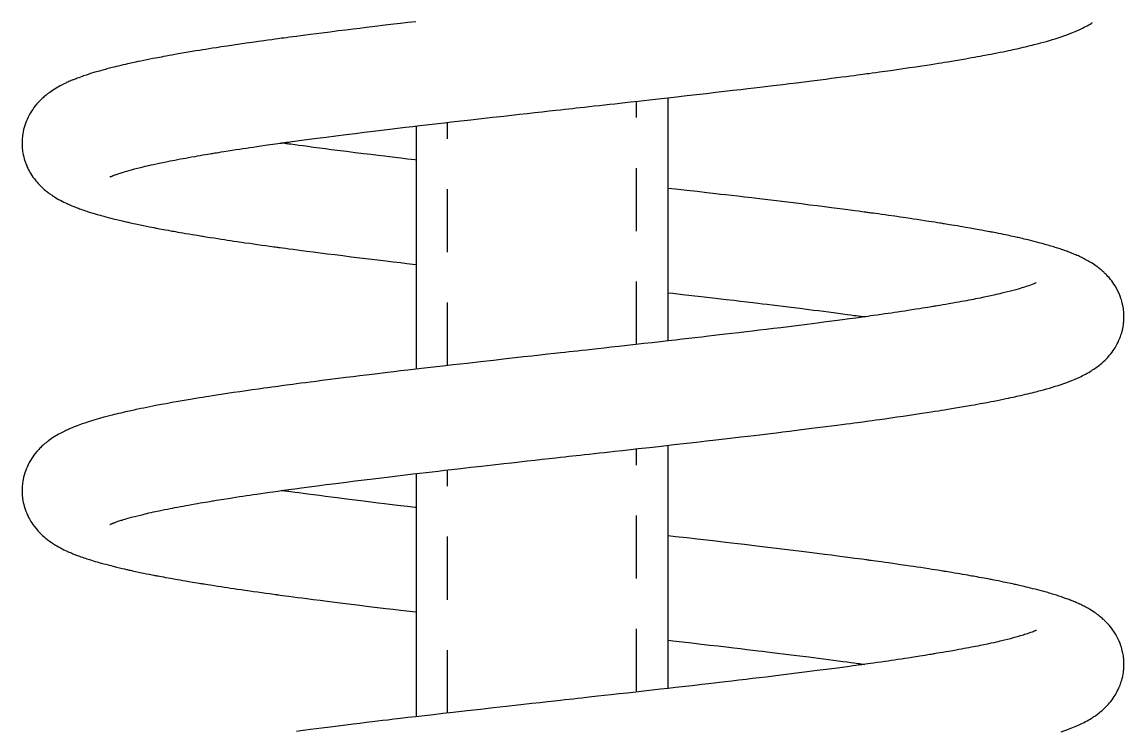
# Model space of a CAD drawing. Extents: x 126.2 to 199.4, y 112.1 to 154.8.
# Drawn here: x 127.624 to 129.811, y 116.242 to 117.648 of the extents above; entities that cross this region are included whole.
import ezdxf

# ---------------------------------------------------------------- set-up
doc = ezdxf.new("R2010")
doc.units = 0
doc.header["$LTSCALE"] = 0.5
doc.header["$MEASUREMENT"] = 0
doc.linetypes.add('HIDDEN', pattern=[0.375, 0.25, -0.125])
doc.layers.get('0').update_dxf_attribs({"linetype": 'CONTINUOUS'})

msp = doc.modelspace()

# ---------------------------------------------------------------- linework, layer by layer
at = {"linetype": 'HIDDEN'}
for p, q in [((128.84349, 117.00867), (128.84349, 117.49111)), ((128.46849, 116.9668), (128.46849, 117.44917)), ((128.84349, 116.31922), (128.84349, 116.80165)), ((128.46849, 116.27735), (128.46849, 116.75971))]:
    msp.add_line(p, q, dxfattribs=at)
at = {"linetype": 'Continuous', "flags": 128}
for points in [[(128.4054, 117.64902), (128.3897, 117.6472), (128.37507, 117.6455), (128.3615, 117.6439), (128.34998, 117.64254), (128.33934, 117.64127), (128.32937, 117.64008), (128.31862, 117.63879), (128.30681, 117.63736), (128.29394, 117.63579), (128.28065, 117.63416), (128.26645, 117.6324), (128.25135, 117.63052), (128.2354, 117.62852), (128.21861, 117.62639), (128.20723, 117.62493), (128.19633, 117.62353), (128.18629, 117.62223), (128.1771, 117.62103), (128.16873, 117.61993), (128.16117, 117.61894), (128.15441, 117.61804), (128.14845, 117.61725), (128.14326, 117.61656), (128.13883, 117.61597), (128.13516, 117.61547), (128.13131, 117.61496), (128.12576, 117.61421), (128.11911, 117.6133), (128.11171, 117.61229), (128.10376, 117.61119), (128.09264, 117.60964), (128.08067, 117.60795), (128.06816, 117.60616), (128.05569, 117.60434), (128.04328, 117.60251), (128.03093, 117.60066), (128.01866, 117.59879), (128.00962, 117.59739), (128.00157, 117.59613), (127.99448, 117.59501), (127.98832, 117.59403), (127.9823, 117.59306), (127.97578, 117.592), (127.96877, 117.59085), (127.95731, 117.58895), (127.94564, 117.58697), (127.93366, 117.5849), (127.92117, 117.5827), (127.9154, 117.58167), (127.90969, 117.58063), (127.90458, 117.5797), (127.90013, 117.57888), (127.89632, 117.57817), (127.89269, 117.57748), (127.88856, 117.57669), (127.88312, 117.57565), (127.87706, 117.57446), (127.87097, 117.57325), (127.86505, 117.57205), (127.85929, 117.57087), (127.85369, 117.5697), (127.84959, 117.56883), (127.84588, 117.56803), (127.84256, 117.56731), (127.83962, 117.56666), (127.83662, 117.566), (127.83318, 117.56523), (127.82894, 117.56427), (127.82422, 117.56318), (127.81936, 117.56204), (127.81479, 117.56095), (127.81049, 117.55991), (127.80647, 117.55891), (127.80273, 117.55798), (127.7997, 117.55721), (127.79704, 117.55652), (127.79462, 117.55589), (127.79198, 117.5552), (127.78905, 117.55442), (127.78589, 117.55356), (127.7771, 117.55112), (127.76824, 117.54854), (127.7596, 117.5459), (127.75121, 117.54321), (127.74839, 117.54227), (127.74574, 117.54137), (127.74293, 117.5404), (127.73969, 117.53925), (127.73603, 117.53792), (127.73314, 117.53684), (127.73071, 117.53591), (127.72871, 117.53513), (127.72714, 117.53451), (127.72579, 117.53396), (127.72432, 117.53337), (127.72275, 117.53272), (127.72104, 117.532), (127.71894, 117.5311), (127.71641, 117.53), (127.71417, 117.52899), (127.71209, 117.52804), (127.71025, 117.52718), (127.70867, 117.52642), (127.70728, 117.52575), (127.70465, 117.52445), (127.70199, 117.52309), (127.69917, 117.5216), (127.69626, 117.52), (127.6935, 117.51844), (127.69052, 117.51668), (127.68727, 117.51468), (127.68401, 117.51258), (127.68107, 117.5106), (127.6785, 117.50879), (127.67636, 117.50723), (127.67532, 117.50645), (127.67428, 117.50566), (127.6729, 117.50459), (127.67118, 117.50322), (127.66913, 117.50154), (127.66706, 117.49978), (127.66529, 117.49821), (127.66367, 117.49673), (127.66233, 117.49548), (127.66083, 117.49403), (127.65902, 117.49222), (127.65694, 117.49006), (127.65308, 117.48579), (127.64992, 117.48198), (127.64728, 117.47856), (127.64475, 117.47505), (127.6423, 117.47138), (127.64018, 117.46795), (127.63783, 117.46382), (127.63548, 117.45928), (127.63346, 117.45494), (127.63174, 117.45083), (127.63027, 117.44693), (127.62903, 117.44325), (127.62779, 117.43914), (127.62668, 117.43482), (127.62574, 117.43053), (127.62504, 117.42663), (127.62451, 117.42305), (127.6242, 117.4204), (127.62396, 117.41788), (127.62375, 117.41501), (127.6236, 117.41151), (127.62356, 117.40743), (127.62366, 117.40334), (127.62379, 117.40081), (127.62395, 117.3987), (127.62411, 117.39692), (127.62426, 117.39551), (127.62444, 117.39401), (127.62475, 117.39171), (127.62524, 117.38868), (127.62597, 117.38486), (127.6269, 117.38077), (127.62787, 117.37709), (127.62909, 117.37302), (127.63023, 117.36967), (127.63118, 117.36709), (127.63211, 117.36473), (127.63332, 117.36188), (127.63486, 117.35851), (127.63661, 117.35497), (127.63825, 117.35191), (127.63971, 117.34933), (127.64114, 117.34696), (127.64296, 117.3441), (127.64526, 117.34072), (127.64803, 117.33693), (127.65084, 117.33337), (127.65342, 117.33031), (127.65575, 117.32771), (127.65799, 117.32533), (127.66011, 117.32317), (127.66229, 117.32106), (127.66485, 117.31868), (127.6677, 117.31617), (127.67011, 117.31414), (127.67196, 117.31264), (127.67353, 117.31141), (127.67546, 117.30993), (127.67769, 117.30828), (127.67976, 117.3068), (127.68155, 117.30556), (127.68304, 117.30456), (127.68426, 117.30375), (127.68601, 117.30261), (127.68796, 117.30138), (127.69014, 117.30004), (127.69269, 117.29853), (127.69616, 117.29655), (127.69971, 117.29461), (127.70327, 117.29274), (127.70682, 117.29097), (127.71014, 117.28937), (127.71303, 117.28802), (127.71523, 117.28702), (127.71731, 117.2861), (127.71964, 117.28509), (127.72249, 117.28388), (127.72456, 117.28303), (127.72663, 117.28219), (127.72845, 117.28147), (127.73001, 117.28085), (127.73129, 117.28036), (127.73322, 117.27962), (127.73533, 117.27883), (127.73769, 117.27796), (127.7404, 117.27698), (127.74364, 117.27584), (127.74635, 117.27491), (127.74936, 117.27389), (127.7523, 117.27292), (127.7549, 117.27208), (127.75715, 117.27136), (127.75918, 117.27072), (127.76142, 117.27002), (127.76485, 117.26897), (127.76874, 117.2678), (127.77264, 117.26665), (127.7761, 117.26566), (127.77853, 117.26497), (127.78074, 117.26435), (127.78325, 117.26365), (127.78619, 117.26285), (127.78959, 117.26193), (127.79454, 117.26062), (127.79958, 117.25932), (127.80464, 117.25803), (127.81115, 117.25643), (127.81704, 117.255), (127.82229, 117.25376), (127.82692, 117.25269), (127.83095, 117.25177), (127.83269, 117.25137), (127.83429, 117.25101), (127.83618, 117.25059), (127.83858, 117.25006), (127.84149, 117.24942), (127.84493, 117.24867), (127.84854, 117.24789), (127.85216, 117.24712), (127.85828, 117.24583), (127.86439, 117.24457), (127.87049, 117.24334), (127.87633, 117.24218), (127.88134, 117.24119), (127.88547, 117.24039), (127.88749, 117.24), (127.88919, 117.23968), (127.89112, 117.23931), (127.8936, 117.23884), (127.89662, 117.23827), (127.90022, 117.2376), (127.90438, 117.23683), (127.90861, 117.23605), (127.9137, 117.23513), (127.91813, 117.23433), (127.92188, 117.23366), (127.92501, 117.23311), (127.92849, 117.23249), (127.93267, 117.23176), (127.93725, 117.23096), (127.94249, 117.23006), (127.94838, 117.22905), (127.95496, 117.22794), (127.96162, 117.22682), (127.96669, 117.22598), (127.97114, 117.22525), (127.97495, 117.22462), (127.97812, 117.22411), (127.98063, 117.2237), (127.98251, 117.2234), (127.98505, 117.22299), (127.98842, 117.22245), (127.99261, 117.22178), (127.99765, 117.22098), (128.00473, 117.21986), (128.01196, 117.21874), (128.01887, 117.21767), (128.02545, 117.21667), (128.03168, 117.21572), (128.03757, 117.21484), (128.04416, 117.21385), (128.05091, 117.21285), (128.05838, 117.21176), (128.06657, 117.21056), (128.07551, 117.20928), (128.08306, 117.2082), (128.09109, 117.20707), (128.0996, 117.20588), (128.1077, 117.20475), (128.1147, 117.20379), (128.11926, 117.20317), (128.12317, 117.20263), (128.12643, 117.20219), (128.12904, 117.20184), (128.13099, 117.20158), (128.13274, 117.20134), (128.13629, 117.20087), (128.14083, 117.20026), (128.14638, 117.19952), (128.15345, 117.19858), (128.16159, 117.1975), (128.17023, 117.19636), (128.17931, 117.19517), (128.18883, 117.19393), (128.20163, 117.19228), (128.21517, 117.19054), (128.22948, 117.18872), (128.24455, 117.18682), (128.2604, 117.18484), (128.27705, 117.18278), (128.29398, 117.1807), (128.31208, 117.1785), (128.32923, 117.17643), (128.34542, 117.1745), (128.36061, 117.1727), (128.37478, 117.17103), (128.38768, 117.16952), (128.39957, 117.16814), (128.40599, 117.1674)], [(127.79762, 117.34064), (127.79762, 117.34064), (127.79797, 117.34082), (127.79831, 117.34099), (127.7988, 117.34123), (127.79948, 117.34155), (127.8004, 117.34197), (127.80152, 117.34246), (127.80228, 117.34278), (127.80308, 117.34311), (127.80385, 117.34342), (127.80457, 117.34371), (127.80534, 117.34401), (127.80634, 117.34439), (127.80784, 117.34496), (127.80943, 117.34554), (127.81096, 117.34609), (127.81243, 117.3466), (127.81442, 117.34728), (127.81643, 117.34795), (127.8185, 117.34863), (127.82051, 117.34928), (127.82232, 117.34985), (127.82492, 117.35065), (127.82804, 117.35159), (127.83171, 117.35267), (127.83603, 117.3539), (127.84109, 117.35529), (127.84673, 117.3568), (127.85266, 117.35833), (127.85846, 117.35978), (127.86386, 117.3611), (127.86788, 117.36205), (127.8716, 117.36292), (127.87536, 117.36379), (127.87972, 117.36478), (127.88474, 117.36589), (127.89551, 117.36821), (127.90642, 117.37048), (127.91211, 117.37162), (127.9173, 117.37265), (127.92202, 117.37357), (127.92698, 117.37453), (127.93249, 117.37557), (127.93818, 117.37664), (127.94339, 117.3776), (127.94845, 117.37853), (127.95375, 117.37949), (127.95991, 117.38059), (127.96698, 117.38184), (127.97187, 117.3827), (127.97714, 117.38361), (127.98272, 117.38457), (127.98787, 117.38544), (127.99234, 117.38619), (127.99612, 117.38683), (127.99919, 117.38734), (128.00154, 117.38773), (128.00368, 117.38808), (128.00645, 117.38854), (128.00992, 117.3891), (128.01409, 117.38978), (128.01897, 117.39057), (128.02437, 117.39143), (128.03283, 117.39277), (128.04079, 117.39402), (128.04825, 117.39517), (128.05517, 117.39623), (128.06185, 117.39725), (128.06925, 117.39836), (128.07563, 117.39931), (128.08252, 117.40033), (128.08993, 117.40141), (128.09787, 117.40256), (128.10635, 117.40378), (128.11522, 117.40503), (128.1213, 117.40589), (128.12671, 117.40665), (128.13145, 117.4073), (128.1355, 117.40786), (128.13885, 117.40832), (128.14149, 117.40868), (128.14343, 117.40895), (128.14525, 117.4092), (128.1488, 117.40968), (128.15324, 117.41028), (128.15856, 117.41101), (128.16479, 117.41185), (128.17834, 117.41366), (128.19325, 117.41564), (128.20956, 117.41778), (128.22732, 117.42008), (128.24656, 117.42255), (128.26733, 117.42518), (128.28473, 117.42736), (128.30286, 117.42961), (128.32049, 117.43177), (128.33741, 117.43382), (128.3536, 117.43577), (128.36903, 117.43761), (128.38466, 117.43946), (128.39937, 117.44118), (128.41313, 117.44278), (128.42595, 117.44427), (128.43783, 117.44564), (128.44975, 117.44701), (128.46254, 117.44849), (128.47622, 117.45006), (128.49468, 117.45217), (128.51456, 117.45444), (128.53588, 117.45686), (128.55797, 117.45936), (128.57989, 117.46183), (128.59541, 117.46357), (128.61081, 117.4653), (128.6261, 117.46701), (128.64126, 117.4687), (128.65622, 117.47036), (128.67026, 117.47192), (128.68316, 117.47335), (128.6925, 117.47438), (128.70112, 117.47533), (128.70899, 117.4762), (128.7162, 117.47699), (128.72384, 117.47783), (128.73121, 117.47864), (128.73989, 117.4796), (128.74933, 117.48064), (128.75965, 117.48178), (128.76994, 117.48292), (128.78014, 117.48405), (128.79024, 117.48517), (128.80025, 117.48628), (128.81578, 117.48801), (128.83114, 117.48973), (128.847, 117.4915), (128.86929, 117.494), (128.89276, 117.49664), (128.91737, 117.49943), (128.94309, 117.50234), (128.96246, 117.50455), (128.98208, 117.50679), (129.00072, 117.50892), (129.01827, 117.51094), (129.03473, 117.51284), (129.05016, 117.51463), (129.06455, 117.51631), (129.07684, 117.51776), (129.08828, 117.51912), (129.09887, 117.52038), (129.10956, 117.52166), (129.12127, 117.52307), (129.13398, 117.52461), (129.14708, 117.52622), (129.16106, 117.52794), (129.1759, 117.52978), (129.19156, 117.53174), (129.20801, 117.53381), (129.2192, 117.53524), (129.23056, 117.53669), (129.2412, 117.53807), (129.25099, 117.53934), (129.25995, 117.54051), (129.26808, 117.54157), (129.2754, 117.54254), (129.28193, 117.54341), (129.28768, 117.54417), (129.29265, 117.54483), (129.29686, 117.5454), (129.30043, 117.54588), (129.3053, 117.54653), (129.31127, 117.54734), (129.31827, 117.54829), (129.32587, 117.54934), (129.33656, 117.55082), (129.34812, 117.55244), (129.36047, 117.5542), (129.37295, 117.55601), (129.38538, 117.55783), (129.39775, 117.55967), (129.41006, 117.56153), (129.41956, 117.56299), (129.42821, 117.56433), (129.43588, 117.56554), (129.4426, 117.5666), (129.44853, 117.56755), (129.45474, 117.56855), (129.46146, 117.56965), (129.4728, 117.57152), (129.48439, 117.57347), (129.4962, 117.57549), (129.50848, 117.57764), (129.51416, 117.57865), (129.51993, 117.57968), (129.52559, 117.58071), (129.53061, 117.58163), (129.53497, 117.58244), (129.53871, 117.58313), (129.54239, 117.58383), (129.54733, 117.58477), (129.55292, 117.58585), (129.55905, 117.58705), (129.56509, 117.58826), (129.57097, 117.58946), (129.57669, 117.59064), (129.58192, 117.59173), (129.58667, 117.59275), (129.59087, 117.59365), (129.59452, 117.59445), (129.59809, 117.59524), (129.60187, 117.59609), (129.60616, 117.59707), (129.61093, 117.59817), (129.61575, 117.5993), (129.62029, 117.60039), (129.62455, 117.60142), (129.62855, 117.60241), (129.63258, 117.60342), (129.63608, 117.60431), (129.63905, 117.60508), (129.64214, 117.60589), (129.64561, 117.60682), (129.65133, 117.60837), (129.65721, 117.61001), (129.66314, 117.61172), (129.66898, 117.61346), (129.67471, 117.61522), (129.68037, 117.61702), (129.68625, 117.61896), (129.69178, 117.62085), (129.69769, 117.62297), (129.7025, 117.62477), (129.70764, 117.62678), (129.71408, 117.62943), (129.71873, 117.63146), (129.72326, 117.63352), (129.72593, 117.63479), (129.72891, 117.63625), (129.73196, 117.63779), (129.73502, 117.6394), (129.73806, 117.64106), (129.74107, 117.64276), (129.74379, 117.64436), (129.74563, 117.64548), (129.74729, 117.64651), (129.74875, 117.64744)], [(128.40599, 117.37454), (128.40306, 117.37488), (128.38885, 117.37654), (128.37574, 117.37809), (128.36373, 117.37951), (128.35281, 117.38082), (128.34295, 117.382), (128.33022, 117.38354), (128.31626, 117.38524), (128.30111, 117.3871), (128.2848, 117.38912), (128.26739, 117.3913), (128.24891, 117.39364), (128.23755, 117.39509), (128.22586, 117.3966), (128.21385, 117.39815), (128.20188, 117.39972), (128.19103, 117.40115), (128.18137, 117.40243), (128.17287, 117.40356), (128.1655, 117.40455), (128.16093, 117.40517), (128.15692, 117.40571), (128.15346, 117.40618), (128.15055, 117.40657), (128.14813, 117.4069), (128.1452, 117.4073), (128.14136, 117.40783), (128.13829, 117.40825)], [(127.79762, 116.65118), (127.79762, 116.65118), (127.79797, 116.65136), (127.79831, 116.65154), (127.7988, 116.65178), (127.79948, 116.6521), (127.8004, 116.65251), (127.80152, 116.653), (127.80228, 116.65332), (127.80308, 116.65366), (127.80385, 116.65397), (127.80457, 116.65425), (127.80534, 116.65456), (127.80634, 116.65494), (127.80784, 116.6555), (127.80943, 116.65608), (127.81096, 116.65663), (127.81243, 116.65714), (127.81442, 116.65782), (127.81643, 116.6585), (127.8185, 116.65918), (127.82051, 116.65982), (127.82232, 116.66039), (127.82492, 116.6612), (127.82804, 116.66214), (127.83171, 116.66321), (127.83603, 116.66444), (127.84109, 116.66584), (127.84673, 116.66735), (127.85266, 116.66888), (127.85846, 116.67033), (127.86386, 116.67164), (127.86788, 116.6726), (127.8716, 116.67347), (127.87536, 116.67433), (127.87972, 116.67532), (127.88474, 116.67644), (127.89551, 116.67876), (127.90642, 116.68102), (127.91211, 116.68217), (127.9173, 116.6832), (127.92202, 116.68412), (127.92698, 116.68507), (127.93249, 116.68612), (127.93818, 116.68718), (127.94339, 116.68815), (127.94845, 116.68907), (127.95375, 116.69003), (127.95991, 116.69114), (127.96698, 116.69239), (127.97187, 116.69324), (127.97714, 116.69415), (127.98272, 116.69511), (127.98787, 116.69599), (127.99234, 116.69674), (127.99612, 116.69737), (127.99919, 116.69788), (128.00154, 116.69827), (128.00368, 116.69863), (128.00645, 116.69908), (128.00992, 116.69965), (128.01409, 116.70033), (128.01897, 116.70111), (128.02437, 116.70198), (128.03283, 116.70332), (128.04079, 116.70456), (128.04825, 116.70572), (128.05517, 116.70678), (128.06185, 116.70779), (128.06925, 116.7089), (128.07563, 116.70985), (128.08252, 116.71087), (128.08993, 116.71196), (128.09787, 116.71311), (128.10635, 116.71432), (128.11522, 116.71558), (128.1213, 116.71643), (128.12671, 116.71719), (128.13145, 116.71785), (128.1355, 116.71841), (128.13885, 116.71887), (128.14149, 116.71923), (128.14343, 116.7195), (128.14525, 116.71974), (128.1488, 116.72023), (128.15324, 116.72083), (128.15856, 116.72155), (128.16479, 116.72239), (128.17834, 116.72421), (128.19325, 116.72618), (128.20956, 116.72832), (128.22732, 116.73063), (128.24656, 116.7331), (128.26733, 116.73573), (128.28473, 116.7379), (128.30286, 116.74015), (128.32049, 116.74231), (128.33741, 116.74437), (128.3536, 116.74631), (128.36903, 116.74815), (128.38466, 116.75), (128.39937, 116.75173), (128.41313, 116.75333), (128.42595, 116.75481), (128.43783, 116.75619), (128.44975, 116.75756), (128.46254, 116.75903), (128.47622, 116.7606), (128.49468, 116.76271), (128.51456, 116.76498), (128.53588, 116.7674), (128.55797, 116.7699), (128.57989, 116.77237), (128.59541, 116.77412), (128.61081, 116.77584), (128.6261, 116.77755), (128.64126, 116.77924), (128.65622, 116.78091), (128.67026, 116.78246), (128.68316, 116.78389), (128.6925, 116.78492), (128.70112, 116.78587), (128.70899, 116.78674), (128.7162, 116.78753), (128.72384, 116.78837), (128.73121, 116.78918), (128.73989, 116.79014), (128.74933, 116.79118), (128.75965, 116.79232), (128.76994, 116.79346), (128.78014, 116.79459), (128.79024, 116.79571), (128.80025, 116.79683), (128.81578, 116.79856), (128.83114, 116.80027), (128.847, 116.80205), (128.86929, 116.80455), (128.89276, 116.80719), (128.91737, 116.80997), (128.94309, 116.81289), (128.96246, 116.81509), (128.98208, 116.81733), (129.00072, 116.81947), (129.01827, 116.82148), (129.03473, 116.82338), (129.05016, 116.82517), (129.06455, 116.82686), (129.07684, 116.82831), (129.08828, 116.82966), (129.09887, 116.83092), (129.10956, 116.83221), (129.12127, 116.83362), (129.13398, 116.83516), (129.14708, 116.83676), (129.16106, 116.83848), (129.1759, 116.84032), (129.19156, 116.84228), (129.20801, 116.84436), (129.2192, 116.84578), (129.23056, 116.84724), (129.2412, 116.84861), (129.25099, 116.84988), (129.25995, 116.85105), (129.26808, 116.85212), (129.2754, 116.85309), (129.28193, 116.85395), (129.28768, 116.85472), (129.29265, 116.85538), (129.29686, 116.85594), (129.30043, 116.85642), (129.3053, 116.85708), (129.31127, 116.85789), (129.31827, 116.85884), (129.32587, 116.85988), (129.33656, 116.86137), (129.34812, 116.86299), (129.36047, 116.86475), (129.37295, 116.86655), (129.38538, 116.86837), (129.39775, 116.87022), (129.41006, 116.87208), (129.41956, 116.87353), (129.42821, 116.87488), (129.43588, 116.87608), (129.4426, 116.87715), (129.44853, 116.8781), (129.45474, 116.8791), (129.46146, 116.88019), (129.4728, 116.88206), (129.48439, 116.88401), (129.4962, 116.88604), (129.50848, 116.88818), (129.51416, 116.88919), (129.51993, 116.89023), (129.52559, 116.89125), (129.53061, 116.89217), (129.53497, 116.89298), (129.53871, 116.89368), (129.54239, 116.89437), (129.54733, 116.89531), (129.55292, 116.8964), (129.55905, 116.8976), (129.56509, 116.89881), (129.57097, 116.9), (129.57669, 116.90118), (129.58192, 116.90228), (129.58667, 116.90329), (129.59087, 116.9042), (129.59452, 116.905), (129.59809, 116.90579), (129.60187, 116.90664), (129.60616, 116.90761), (129.61093, 116.90871), (129.61575, 116.90985), (129.62029, 116.91093), (129.62455, 116.91197), (129.62855, 116.91296), (129.63258, 116.91397), (129.63608, 116.91486), (129.63905, 116.91563), (129.64214, 116.91644), (129.64561, 116.91736), (129.65133, 116.91892), (129.65721, 116.92056), (129.66314, 116.92227), (129.66898, 116.924), (129.67471, 116.92577), (129.68037, 116.92757), (129.68625, 116.92951), (129.69178, 116.9314), (129.69769, 116.93352), (129.7025, 116.93532), (129.70764, 116.93733), (129.71408, 116.93998), (129.71873, 116.94201), (129.72326, 116.94407), (129.72593, 116.94534), (129.72891, 116.9468), (129.73196, 116.94834), (129.73502, 116.94994), (129.73806, 116.9516), (129.74107, 116.95331), (129.74379, 116.95491), (129.74563, 116.95603), (129.74729, 116.95706), (129.74882, 116.95803), (129.75022, 116.95894), (129.75156, 116.95983), (129.75321, 116.96095), (129.75523, 116.96235), (129.7587, 116.96487), (129.76172, 116.96718), (129.76404, 116.96904), (129.76705, 116.97156), (129.77063, 116.97475), (129.77366, 116.97762), (129.77633, 116.9803), (129.77827, 116.98234), (129.78029, 116.98457), (129.78249, 116.98711), (129.7849, 116.99005), (129.78747, 116.99339), (129.78984, 116.99669), (129.79179, 116.99959), (129.79338, 117.00209), (129.79481, 117.00447), (129.79626, 117.007), (129.79788, 117.01002), (129.79962, 117.01351), (129.80118, 117.01691), (129.80241, 117.0198), (129.80337, 117.02221), (129.8043, 117.02473), (129.80502, 117.02682), (129.80581, 117.02923), (129.80662, 117.03193), (129.80752, 117.03528), (129.80852, 117.03956), (129.80944, 117.04441), (129.8099, 117.04739), (129.8102, 117.0497), (129.81041, 117.05157), (129.8106, 117.05359), (129.81083, 117.05659), (129.81099, 117.05991), (129.81105, 117.06352), (129.81103, 117.06549), (129.81097, 117.06736), (129.81089, 117.06914), (129.81079, 117.07082), (129.81068, 117.07239), (129.81053, 117.07413), (129.81027, 117.07672), (129.80981, 117.08027), (129.80882, 117.086), (129.80782, 117.09054), (129.80685, 117.09427), (129.80592, 117.09745), (129.80505, 117.10014), (129.80342, 117.1047), (129.80144, 117.10953), (129.79906, 117.11468), (129.79625, 117.12004), (129.79353, 117.1247), (129.79115, 117.12841), (129.78894, 117.13162), (129.78667, 117.13471), (129.78427, 117.13778), (129.7814, 117.14121), (129.7793, 117.14357), (129.77707, 117.14596), (129.77506, 117.14803), (129.77333, 117.14973), (129.77192, 117.15108), (129.77078, 117.15215), (129.76942, 117.15339), (129.76783, 117.1548), (129.76599, 117.15638), (129.76405, 117.15799), (129.76236, 117.15935), (129.76073, 117.16062), (129.75952, 117.16155), (129.75843, 117.16237), (129.75717, 117.1633), (129.75504, 117.16482), (129.75256, 117.16654), (129.74982, 117.16836), (129.74681, 117.17028), (129.7439, 117.17206), (129.74139, 117.17355), (129.73909, 117.17486), (129.73668, 117.17619), (129.73424, 117.17751), (129.73193, 117.17872), (129.72971, 117.17984), (129.72751, 117.18094), (129.72523, 117.18203), (129.72307, 117.18305), (129.72052, 117.18423), (129.71775, 117.18547), (129.71533, 117.18652), (129.7133, 117.18739), (129.71161, 117.18809), (129.71002, 117.18875), (129.70851, 117.18936), (129.70705, 117.18994), (129.70569, 117.19048), (129.70404, 117.19113), (129.70209, 117.19188), (129.69982, 117.19273), (129.69754, 117.19357), (129.69514, 117.19445), (129.69325, 117.19512), (129.69159, 117.1957), (129.68964, 117.19638), (129.68726, 117.19719), (129.68457, 117.1981), (129.68199, 117.19894), (129.67931, 117.19981), (129.67695, 117.20057), (129.67468, 117.20128), (129.67208, 117.20209), (129.66914, 117.20298), (129.66583, 117.20398), (129.66268, 117.2049), (129.65981, 117.20573), (129.65723, 117.20647), (129.65495, 117.20711), (129.65265, 117.20776), (129.64917, 117.20871), (129.645, 117.20984), (129.64028, 117.21109), (129.63548, 117.21233), (129.63041, 117.21362), (129.62555, 117.21482), (129.62102, 117.21593), (129.61693, 117.21691), (129.61318, 117.2178), (129.60973, 117.2186), (129.60659, 117.21933), (129.60377, 117.21997), (129.60127, 117.22054), (129.59875, 117.2211), (129.59644, 117.22161), (129.59361, 117.22224), (129.59025, 117.22297), (129.58664, 117.22375), (129.58303, 117.22452), (129.57942, 117.22528), (129.57581, 117.22604), (129.57221, 117.22678), (129.56709, 117.22783), (129.56199, 117.22885), (129.55726, 117.22979), (129.55313, 117.2306), (129.55032, 117.23114), (129.5479, 117.23161), (129.54588, 117.232), (129.54385, 117.23239), (129.54109, 117.23291), (129.5376, 117.23357), (129.53338, 117.23435), (129.5285, 117.23525), (129.52386, 117.2361), (129.51969, 117.23685), (129.516, 117.23752), (129.51233, 117.23817), (129.50923, 117.23872), (129.50567, 117.23935), (129.50141, 117.24009), (129.49645, 117.24096), (129.49076, 117.24194), (129.48576, 117.24279), (129.4803, 117.24372), (129.47465, 117.24466), (129.46955, 117.24551), (129.46502, 117.24626), (129.46109, 117.24691), (129.45766, 117.24746), (129.4549, 117.24791), (129.45279, 117.24826), (129.4509, 117.24856), (129.44844, 117.24896), (129.4454, 117.24944), (129.44103, 117.25014), (129.43582, 117.25097), (129.42979, 117.25191), (129.42371, 117.25286), (129.4154, 117.25414), (129.40758, 117.25534), (129.40025, 117.25645), (129.39342, 117.25747), (129.3869, 117.25844), (129.37788, 117.25977), (129.36772, 117.26124), (129.35641, 117.26287), (129.34391, 117.26464), (129.33687, 117.26563), (129.32988, 117.2666), (129.32362, 117.26747), (129.31812, 117.26822), (129.3134, 117.26886), (129.30947, 117.2694), (129.30659, 117.26979), (129.30436, 117.27009), (129.30266, 117.27032), (129.30069, 117.27058), (129.29831, 117.2709), (129.29554, 117.27127), (129.29036, 117.27196), (129.28418, 117.27279), (129.27696, 117.27374), (129.26267, 117.27563), (129.24717, 117.27765), (129.23042, 117.27982), (129.21674, 117.28157), (129.2023, 117.2834), (129.18709, 117.28532), (129.17109, 117.28731), (129.15431, 117.28939), (129.13747, 117.29145), (129.1213, 117.29342), (129.10406, 117.29549), (129.08771, 117.29744), (129.07229, 117.29927), (129.05781, 117.30097), (129.0443, 117.30255), (129.03198, 117.30397), (129.02062, 117.30528), (129.01022, 117.30648), (129.00069, 117.30757), (128.98302, 117.3096), (128.96379, 117.31179), (128.94299, 117.31416), (128.92061, 117.3167), (128.90599, 117.31835)], [(129.63701, 117.13114), (129.63701, 117.13114), (129.63679, 117.13102), (129.63646, 117.13086), (129.63605, 117.13065), (129.63546, 117.13037), (129.63465, 117.13), (129.63361, 117.12954), (129.63239, 117.12901), (129.63052, 117.12825), (129.62858, 117.12749), (129.62552, 117.12635), (129.62244, 117.12526), (129.6196, 117.12429), (129.6167, 117.12333), (129.61383, 117.1224), (129.61132, 117.12162), (129.60853, 117.12076), (129.6052, 117.11977), (129.60128, 117.11863), (129.59667, 117.11734), (129.59131, 117.11587), (129.58552, 117.11435), (129.57956, 117.11283), (129.57391, 117.11143), (129.56868, 117.11017), (129.5648, 117.10926), (129.56117, 117.10842), (129.55711, 117.10749), (129.55241, 117.10644), (129.54709, 117.10527), (129.53989, 117.10372), (129.53263, 117.1022), (129.52537, 117.10072), (129.52067, 117.09978), (129.51633, 117.09892), (129.51232, 117.09814), (129.50807, 117.09732), (129.50342, 117.09644), (129.49851, 117.09551), (129.49371, 117.09462), (129.48857, 117.09368), (129.48351, 117.09275), (129.47776, 117.09172), (129.47113, 117.09054), (129.46357, 117.08921), (129.45771, 117.0882), (129.45146, 117.08713), (129.4458, 117.08616), (129.44099, 117.08535), (129.43782, 117.08483), (129.4352, 117.08439), (129.43314, 117.08405), (129.4314, 117.08376), (129.42875, 117.08333), (129.42542, 117.08278), (129.42139, 117.08212), (129.41664, 117.08136), (129.41127, 117.0805), (129.40596, 117.07965), (129.39774, 117.07836), (129.39002, 117.07716), (129.38282, 117.07605), (129.37615, 117.07503), (129.36914, 117.07397), (129.36133, 117.0728), (129.35561, 117.07196), (129.34951, 117.07106), (129.34303, 117.07011), (129.33615, 117.06912), (129.32887, 117.06808), (129.32123, 117.06699), (129.31412, 117.06599), (129.30787, 117.06512), (129.30252, 117.06437), (129.29806, 117.06376), (129.29452, 117.06327), (129.2919, 117.06291), (129.2899, 117.06264), (129.28751, 117.06231), (129.28346, 117.06176), (129.27853, 117.0611), (129.2727, 117.06031), (129.26606, 117.05941), (129.25211, 117.05755), (129.23679, 117.05553), (129.22005, 117.05334), (129.20185, 117.05098), (129.18215, 117.04846), (129.16092, 117.04579), (129.14574, 117.04389), (129.13019, 117.04197), (129.11516, 117.04013), (129.10072, 117.03837), (129.08688, 117.0367), (129.07366, 117.03512), (129.06109, 117.03362), (129.04632, 117.03188), (129.03259, 117.03027), (129.01993, 117.0288), (129.00832, 117.02746), (128.9976, 117.02622), (128.98603, 117.02489), (128.97319, 117.02341), (128.95906, 117.02179), (128.94705, 117.02041), (128.93423, 117.01895), (128.9206, 117.01739), (128.90615, 117.01575), (128.89088, 117.01402), (128.87478, 117.0122), (128.85809, 117.01032), (128.84205, 117.00851), (128.82472, 117.00657), (128.80849, 117.00476), (128.79337, 117.00307), (128.77936, 117.00151), (128.76647, 117.00008), (128.7547, 116.99878), (128.74404, 116.9976), (128.73497, 116.9966), (128.72651, 116.99567), (128.7179, 116.99472), (128.7095, 116.9938), (128.70128, 116.99289), (128.69246, 116.99192), (128.6803, 116.99058), (128.66679, 116.98908), (128.65192, 116.98743), (128.63591, 116.98566), (128.61932, 116.98381), (128.60223, 116.9819), (128.58462, 116.97993), (128.5596, 116.97712), (128.53368, 116.9742), (128.50688, 116.97117), (128.47927, 116.96803), (128.45913, 116.96573), (128.44009, 116.96355), (128.42218, 116.9615), (128.4054, 116.95957), (128.3897, 116.95775), (128.37507, 116.95604), (128.3615, 116.95445), (128.34998, 116.95308), (128.33934, 116.95182), (128.32937, 116.95062), (128.31862, 116.94933), (128.30681, 116.9479), (128.29394, 116.94633), (128.28065, 116.94471), (128.26645, 116.94295), (128.25135, 116.94107), (128.2354, 116.93906), (128.21861, 116.93694), (128.20723, 116.93548), (128.19633, 116.93408), (128.18629, 116.93278), (128.1771, 116.93158), (128.16873, 116.93048), (128.16117, 116.92948), (128.15441, 116.92859), (128.14845, 116.9278), (128.14326, 116.9271), (128.13883, 116.92651), (128.13516, 116.92602), (128.13131, 116.9255), (128.12576, 116.92475), (128.11911, 116.92385), (128.11171, 116.92284), (128.10376, 116.92174), (128.09264, 116.92019), (128.08067, 116.91849), (128.06816, 116.9167), (128.05569, 116.91489), (128.04328, 116.91305), (128.03093, 116.9112), (128.01866, 116.90933), (128.00962, 116.90794), (128.00157, 116.90668), (127.99448, 116.90556), (127.98832, 116.90458), (127.9823, 116.90361), (127.97578, 116.90255), (127.96877, 116.9014), (127.95731, 116.89949), (127.94564, 116.89752), (127.93366, 116.89545), (127.92117, 116.89325), (127.9154, 116.89221), (127.90969, 116.89118), (127.90458, 116.89024), (127.90013, 116.88942), (127.89632, 116.88871), (127.89269, 116.88803), (127.88856, 116.88724), (127.88312, 116.88619), (127.87706, 116.88501), (127.87097, 116.8838), (127.86505, 116.8826), (127.85929, 116.88141), (127.85369, 116.88024), (127.84959, 116.87937), (127.84588, 116.87858), (127.84256, 116.87785), (127.83962, 116.87721), (127.83662, 116.87654), (127.83318, 116.87577), (127.82894, 116.87481), (127.82422, 116.87372), (127.81936, 116.87258), (127.81479, 116.87149), (127.81049, 116.87045), (127.80647, 116.86946), (127.80273, 116.86852), (127.7997, 116.86775), (127.79704, 116.86707), (127.79462, 116.86644), (127.79198, 116.86574), (127.78905, 116.86496), (127.78589, 116.86411), (127.7771, 116.86167), (127.76824, 116.85909), (127.7596, 116.85645), (127.75121, 116.85376), (127.74839, 116.85282), (127.74574, 116.85192), (127.74293, 116.85095), (127.73969, 116.8498), (127.73603, 116.84847), (127.73314, 116.84739), (127.73071, 116.84645), (127.72871, 116.84567), (127.72714, 116.84505), (127.72579, 116.84451), (127.72432, 116.84391), (127.72275, 116.84326), (127.72104, 116.84255), (127.71894, 116.84165), (127.71641, 116.84054), (127.71417, 116.83954), (127.71209, 116.83858), (127.71025, 116.83773), (127.70867, 116.83697), (127.70728, 116.83629), (127.70465, 116.83499), (127.70199, 116.83363), (127.69917, 116.83214), (127.69626, 116.83055), (127.6935, 116.82898), (127.69052, 116.82722), (127.68727, 116.82522), (127.68401, 116.82313), (127.68107, 116.82115), (127.6785, 116.81934), (127.67636, 116.81778), (127.67532, 116.817), (127.67428, 116.81621), (127.6729, 116.81514), (127.67118, 116.81377), (127.66913, 116.81209), (127.66706, 116.81032), (127.66529, 116.80876), (127.66367, 116.80727), (127.66233, 116.80602), (127.66083, 116.80457), (127.65902, 116.80277), (127.65694, 116.8006), (127.65308, 116.79634), (127.64992, 116.79253), (127.64728, 116.78911), (127.64475, 116.78559), (127.6423, 116.78193), (127.64018, 116.77849), (127.63783, 116.77436), (127.63548, 116.76983), (127.63346, 116.76549), (127.63174, 116.76137), (127.63027, 116.75748), (127.62903, 116.7538), (127.62779, 116.74968), (127.62668, 116.74536), (127.62574, 116.74107), (127.62504, 116.73718), (127.62451, 116.7336), (127.6242, 116.73094), (127.62396, 116.72842), (127.62375, 116.72556), (127.6236, 116.72205), (127.62356, 116.71798), (127.62366, 116.71388), (127.62379, 116.71136), (127.62395, 116.70924), (127.62411, 116.70747), (127.62426, 116.70606), (127.62444, 116.70456), (127.62475, 116.70226), (127.62524, 116.69922), (127.62597, 116.6954), (127.6269, 116.69132), (127.62787, 116.68764), (127.62909, 116.68357), (127.63023, 116.68022), (127.63118, 116.67764), (127.63211, 116.67528), (127.63332, 116.67242), (127.63486, 116.66905), (127.63661, 116.66552), (127.63825, 116.66245), (127.63971, 116.65988), (127.64114, 116.65751), (127.64296, 116.65465), (127.64526, 116.65127), (127.64803, 116.64748), (127.65084, 116.64392), (127.65342, 116.64085), (127.65575, 116.63826), (127.65799, 116.63587), (127.66011, 116.63372), (127.66229, 116.6316), (127.66485, 116.62923), (127.6677, 116.62672), (127.67011, 116.62468), (127.67196, 116.62319), (127.67353, 116.62195), (127.67546, 116.62048), (127.67769, 116.61883), (127.67976, 116.61735), (127.68155, 116.61611), (127.68304, 116.6151), (127.68426, 116.6143), (127.68601, 116.61316), (127.68796, 116.61192), (127.69014, 116.61059), (127.69269, 116.60907), (127.69616, 116.60709), (127.69971, 116.60515), (127.70327, 116.60329), (127.70682, 116.60151), (127.71014, 116.59991), (127.71303, 116.59856), (127.71523, 116.59757), (127.71731, 116.59665), (127.71964, 116.59563), (127.72249, 116.59443), (127.72456, 116.59357), (127.72663, 116.59274), (127.72845, 116.59201), (127.73001, 116.5914), (127.73129, 116.5909), (127.73322, 116.59017), (127.73533, 116.58937), (127.73769, 116.58851), (127.7404, 116.58753), (127.74364, 116.58639), (127.74635, 116.58546), (127.74936, 116.58444), (127.7523, 116.58347), (127.7549, 116.58262), (127.75715, 116.5819), (127.75918, 116.58126), (127.76142, 116.58057), (127.76485, 116.57951), (127.76874, 116.57835), (127.77264, 116.5772), (127.7761, 116.5762), (127.77853, 116.57551), (127.78074, 116.57489), (127.78325, 116.5742), (127.78619, 116.57339), (127.78959, 116.57248), (127.79454, 116.57117), (127.79958, 116.56986), (127.80464, 116.56858), (127.81115, 116.56697), (127.81704, 116.56555), (127.82229, 116.56431), (127.82692, 116.56323), (127.83095, 116.56231), (127.83269, 116.56192), (127.83429, 116.56156), (127.83618, 116.56114), (127.83858, 116.5606), (127.84149, 116.55996), (127.84493, 116.55921), (127.84854, 116.55843), (127.85216, 116.55766), (127.85828, 116.55638), (127.86439, 116.55512), (127.87049, 116.55388), (127.87633, 116.55272), (127.88134, 116.55174), (127.88547, 116.55094), (127.88749, 116.55055), (127.88919, 116.55022), (127.89112, 116.54985), (127.8936, 116.54939), (127.89662, 116.54882), (127.90022, 116.54815), (127.90438, 116.54738), (127.90861, 116.5466), (127.9137, 116.54568), (127.91813, 116.54488), (127.92188, 116.54421), (127.92501, 116.54365), (127.92849, 116.54304), (127.93267, 116.54231), (127.93725, 116.54151), (127.94249, 116.54061), (127.94838, 116.5396), (127.95496, 116.53848), (127.96162, 116.53737), (127.96669, 116.53653), (127.97114, 116.53579), (127.97495, 116.53517), (127.97812, 116.53465), (127.98063, 116.53425), (127.98251, 116.53394), (127.98505, 116.53353), (127.98842, 116.53299), (127.99261, 116.53232), (127.99765, 116.53152), (128.00473, 116.53041), (128.01196, 116.52928), (128.01887, 116.52822), (128.02545, 116.52721), (128.03168, 116.52627), (128.03757, 116.52538), (128.04416, 116.5244), (128.05091, 116.5234), (128.05838, 116.5223), (128.06657, 116.52111), (128.07551, 116.51982), (128.08306, 116.51875), (128.09109, 116.51761), (128.0996, 116.51642), (128.1077, 116.5153), (128.1147, 116.51434), (128.11926, 116.51371), (128.12317, 116.51318), (128.12643, 116.51274), (128.12904, 116.51239), (128.13099, 116.51212), (128.13274, 116.51189), (128.13629, 116.51141), (128.14083, 116.5108), (128.14638, 116.51006), (128.15345, 116.50912), (128.16159, 116.50804), (128.17023, 116.50691), (128.17931, 116.50572), (128.18883, 116.50448), (128.20163, 116.50282), (128.21517, 116.50109), (128.22948, 116.49927), (128.24455, 116.49737), (128.2604, 116.49538), (128.27705, 116.49332), (128.29398, 116.49124), (128.31208, 116.48904), (128.32923, 116.48697), (128.34542, 116.48504), (128.36061, 116.48324), (128.37478, 116.48158), (128.38768, 116.48007), (128.39957, 116.47869), (128.40599, 116.47795)], [(128.90599, 117.11131), (128.91562, 117.11021), (128.93436, 117.10808), (128.95341, 117.1059), (128.97187, 117.10378), (128.98925, 117.10178), (129.00555, 117.0999), (129.02149, 117.09805), (129.0363, 117.09633), (129.05, 117.09472), (129.06262, 117.09323), (129.07415, 117.09186), (129.08462, 117.09061), (129.09366, 117.08952), (129.10278, 117.08842), (129.11265, 117.08722), (129.12323, 117.08592), (129.13452, 117.08454), (129.15035, 117.08257), (129.16733, 117.08045), (129.18539, 117.07816), (129.19481, 117.07696), (129.20448, 117.07572), (129.2144, 117.07444), (129.22455, 117.07312), (129.2344, 117.07183), (129.24341, 117.07064), (129.25297, 117.06937), (129.26139, 117.06825), (129.26871, 117.06727), (129.27495, 117.06643), (129.27941, 117.06582), (129.28311, 117.06532), (129.28606, 117.06492), (129.28941, 117.06446), (129.29401, 117.06383), (129.29631, 117.06352)], [(128.40599, 116.68508), (128.40306, 116.68543), (128.38885, 116.68709), (128.37574, 116.68863), (128.36373, 116.69006), (128.35281, 116.69136), (128.34295, 116.69255), (128.33022, 116.69409), (128.31626, 116.69579), (128.30111, 116.69765), (128.2848, 116.69967), (128.26739, 116.70185), (128.24891, 116.70419), (128.23755, 116.70564), (128.22586, 116.70714), (128.21385, 116.7087), (128.20188, 116.71026), (128.19103, 116.71169), (128.18137, 116.71297), (128.17287, 116.71411), (128.1655, 116.7151), (128.16093, 116.71571), (128.15692, 116.71625), (128.15346, 116.71672), (128.15055, 116.71712), (128.14813, 116.71745), (128.1452, 116.71785), (128.14136, 116.71837), (128.13829, 116.71879)], [(129.68625, 116.24005), (129.69178, 116.24195), (129.69769, 116.24406), (129.7025, 116.24586), (129.70764, 116.24787), (129.71408, 116.25053), (129.71873, 116.25255), (129.72326, 116.25461), (129.72593, 116.25588), (129.72891, 116.25734), (129.73196, 116.25888), (129.73502, 116.26049), (129.73806, 116.26215), (129.74107, 116.26385), (129.74379, 116.26545), (129.74563, 116.26657), (129.74729, 116.2676), (129.74882, 116.26857), (129.75022, 116.26948), (129.75156, 116.27037), (129.75321, 116.27149), (129.75523, 116.27289), (129.7587, 116.27541), (129.76172, 116.27773), (129.76404, 116.27958), (129.76705, 116.28211), (129.77063, 116.2853), (129.77366, 116.28817), (129.77633, 116.29085), (129.77827, 116.29289), (129.78029, 116.29512), (129.78249, 116.29766), (129.7849, 116.3006), (129.78747, 116.30393), (129.78984, 116.30724), (129.79179, 116.31014), (129.79338, 116.31264), (129.79481, 116.31502), (129.79626, 116.31755), (129.79788, 116.32057), (129.79962, 116.32406), (129.80118, 116.32745), (129.80241, 116.33035), (129.80337, 116.33276), (129.8043, 116.33527), (129.80502, 116.33736), (129.80581, 116.33977), (129.80662, 116.34248), (129.80752, 116.34582), (129.80852, 116.35011), (129.80944, 116.35495), (129.8099, 116.35793), (129.8102, 116.36025), (129.81041, 116.36211), (129.8106, 116.36414), (129.81083, 116.36714), (129.81099, 116.37046), (129.81105, 116.37406), (129.81103, 116.37603), (129.81097, 116.37791), (129.81089, 116.37968), (129.81079, 116.38136), (129.81068, 116.38294), (129.81053, 116.38467), (129.81027, 116.38727), (129.80981, 116.39081), (129.80882, 116.39654), (129.80782, 116.40109), (129.80685, 116.40482), (129.80592, 116.408), (129.80505, 116.41068), (129.80342, 116.41524), (129.80144, 116.42008), (129.79906, 116.42522), (129.79625, 116.43059), (129.79353, 116.43525), (129.79115, 116.43896), (129.78894, 116.44216), (129.78667, 116.44526), (129.78427, 116.44832), (129.7814, 116.45175), (129.7793, 116.45411), (129.77707, 116.45651), (129.77506, 116.45857), (129.77333, 116.46028), (129.77192, 116.46163), (129.77078, 116.46269), (129.76942, 116.46393), (129.76783, 116.46534), (129.76599, 116.46693), (129.76405, 116.46854), (129.76236, 116.46989), (129.76073, 116.47117), (129.75952, 116.47209), (129.75843, 116.47292), (129.75717, 116.47384), (129.75504, 116.47537), (129.75256, 116.47708), (129.74982, 116.47891), (129.74681, 116.48083), (129.7439, 116.48261), (129.74139, 116.48409), (129.73909, 116.48541), (129.73668, 116.48674), (129.73424, 116.48805), (129.73193, 116.48926), (129.72971, 116.49039), (129.72751, 116.49148), (129.72523, 116.49258), (129.72307, 116.4936), (129.72052, 116.49477), (129.71775, 116.49601), (129.71533, 116.49707), (129.7133, 116.49793), (129.71161, 116.49864), (129.71002, 116.49929), (129.70851, 116.49991), (129.70705, 116.50049), (129.70569, 116.50103), (129.70404, 116.50167), (129.70209, 116.50242), (129.69982, 116.50328), (129.69754, 116.50412), (129.69514, 116.50499), (129.69325, 116.50567), (129.69159, 116.50625), (129.68964, 116.50693), (129.68726, 116.50774), (129.68457, 116.50864), (129.68199, 116.50949), (129.67931, 116.51036), (129.67695, 116.51111), (129.67468, 116.51183), (129.67208, 116.51263), (129.66914, 116.51353), (129.66583, 116.51452), (129.66268, 116.51545), (129.65981, 116.51628), (129.65723, 116.51702), (129.65495, 116.51766), (129.65265, 116.5183), (129.64917, 116.51926), (129.645, 116.52038), (129.64028, 116.52163), (129.63548, 116.52288), (129.63041, 116.52416), (129.62555, 116.52537), (129.62102, 116.52648), (129.61693, 116.52746), (129.61318, 116.52834), (129.60973, 116.52915), (129.60659, 116.52987), (129.60377, 116.53052), (129.60127, 116.53108), (129.59875, 116.53165), (129.59644, 116.53216), (129.59361, 116.53278), (129.59025, 116.53352), (129.58664, 116.5343), (129.58303, 116.53507), (129.57942, 116.53583), (129.57581, 116.53658), (129.57221, 116.53733), (129.56709, 116.53837), (129.56199, 116.5394), (129.55726, 116.54034), (129.55313, 116.54114), (129.55032, 116.54169), (129.5479, 116.54216), (129.54588, 116.54254), (129.54385, 116.54293), (129.54109, 116.54346), (129.5376, 116.54411), (129.53338, 116.5449), (129.5285, 116.5458), (129.52386, 116.54664), (129.51969, 116.5474), (129.516, 116.54806), (129.51233, 116.54872), (129.50923, 116.54927), (129.50567, 116.54989), (129.50141, 116.55064), (129.49645, 116.5515), (129.49076, 116.55248), (129.48576, 116.55334), (129.4803, 116.55426), (129.47465, 116.55521), (129.46955, 116.55606), (129.46502, 116.55681), (129.46109, 116.55745), (129.45766, 116.55801), (129.4549, 116.55846), (129.45279, 116.5588), (129.4509, 116.55911), (129.44844, 116.5595), (129.4454, 116.55999), (129.44103, 116.56069), (129.43582, 116.56151), (129.42979, 116.56246), (129.42371, 116.56341), (129.4154, 116.56469), (129.40758, 116.56588), (129.40025, 116.56699), (129.39342, 116.56801), (129.3869, 116.56898), (129.37788, 116.57031), (129.36772, 116.57179), (129.35641, 116.57342), (129.34391, 116.57519), (129.33687, 116.57617), (129.32988, 116.57715), (129.32362, 116.57801), (129.31812, 116.57876), (129.3134, 116.57941), (129.30947, 116.57994), (129.30659, 116.58033), (129.30436, 116.58063), (129.30266, 116.58086), (129.30069, 116.58113), (129.29831, 116.58145), (129.29554, 116.58182), (129.29036, 116.58251), (129.28418, 116.58333), (129.27696, 116.58429), (129.26267, 116.58617), (129.24717, 116.5882), (129.23042, 116.59036), (129.21674, 116.59211), (129.2023, 116.59395), (129.18709, 116.59586), (129.17109, 116.59786), (129.15431, 116.59993), (129.13747, 116.602), (129.1213, 116.60396), (129.10406, 116.60604), (129.08771, 116.60799), (129.07229, 116.60982), (129.05781, 116.61152), (129.0443, 116.61309), (129.03198, 116.61452), (129.02062, 116.61583), (129.01022, 116.61703), (129.00069, 116.61812), (128.98302, 116.62014), (128.96379, 116.62234), (128.94299, 116.62471), (128.92061, 116.62725), (128.90599, 116.6289)], [(129.63701, 116.44168), (129.63701, 116.44169), (129.63679, 116.44157), (129.63646, 116.4414), (129.63605, 116.4412), (129.63546, 116.44092), (129.63465, 116.44054), (129.63361, 116.44008), (129.63239, 116.43956), (129.63052, 116.43879), (129.62858, 116.43804), (129.62552, 116.4369), (129.62244, 116.4358), (129.6196, 116.43483), (129.6167, 116.43387), (129.61383, 116.43295), (129.61132, 116.43216), (129.60853, 116.43131), (129.6052, 116.43031), (129.60128, 116.42918), (129.59667, 116.42788), (129.59131, 116.42642), (129.58552, 116.42489), (129.57956, 116.42338), (129.57391, 116.42198), (129.56868, 116.42072), (129.5648, 116.4198), (129.56117, 116.41896), (129.55711, 116.41803), (129.55241, 116.41698), (129.54709, 116.41581), (129.53989, 116.41427), (129.53263, 116.41275), (129.52537, 116.41126), (129.52067, 116.41032), (129.51633, 116.40947), (129.51232, 116.40868), (129.50807, 116.40787), (129.50342, 116.40698), (129.49851, 116.40606), (129.49371, 116.40517), (129.48857, 116.40422), (129.48351, 116.4033), (129.47776, 116.40226), (129.47113, 116.40108), (129.46357, 116.39976), (129.45771, 116.39874), (129.45146, 116.39767), (129.4458, 116.39671), (129.44099, 116.3959), (129.43782, 116.39537), (129.4352, 116.39494), (129.43314, 116.3946), (129.4314, 116.39431), (129.42875, 116.39387), (129.42542, 116.39333), (129.42139, 116.39267), (129.41664, 116.3919), (129.41127, 116.39104), (129.40596, 116.3902), (129.39774, 116.3889), (129.39002, 116.3877), (129.38282, 116.38659), (129.37615, 116.38558), (129.36914, 116.38452), (129.36133, 116.38335), (129.35561, 116.3825), (129.34951, 116.3816), (129.34303, 116.38066), (129.33615, 116.37966), (129.32887, 116.37862), (129.32123, 116.37754), (129.31412, 116.37653), (129.30787, 116.37566), (129.30252, 116.37492), (129.29806, 116.3743), (129.29452, 116.37382), (129.2919, 116.37346), (129.2899, 116.37319), (129.28751, 116.37286), (129.28346, 116.37231), (129.27853, 116.37164), (129.2727, 116.37085), (129.26606, 116.36996), (129.25211, 116.3681), (129.23679, 116.36607), (129.22005, 116.36388), (129.20185, 116.36153), (129.18215, 116.35901), (129.16092, 116.35633), (129.14574, 116.35444), (129.13019, 116.35251), (129.11516, 116.35067), (129.10072, 116.34891), (129.08688, 116.34725), (129.07366, 116.34566), (129.06109, 116.34417), (129.04632, 116.34243), (129.03259, 116.34082), (129.01993, 116.33935), (129.00832, 116.338), (128.9976, 116.33676), (128.98603, 116.33543), (128.97319, 116.33395), (128.95906, 116.33233), (128.94705, 116.33096), (128.93423, 116.32949), (128.9206, 116.32794), (128.90615, 116.3263), (128.89088, 116.32456), (128.87478, 116.32274), (128.85809, 116.32086), (128.84205, 116.31906), (128.82472, 116.31712), (128.80849, 116.3153), (128.79337, 116.31361), (128.77936, 116.31206), (128.76647, 116.31063), (128.7547, 116.30932), (128.74404, 116.30815), (128.73497, 116.30714), (128.72651, 116.30621), (128.7179, 116.30527), (128.7095, 116.30434), (128.70128, 116.30344), (128.69246, 116.30247), (128.6803, 116.30112), (128.66679, 116.29963), (128.65192, 116.29798), (128.63591, 116.2962), (128.61932, 116.29435), (128.60223, 116.29245), (128.58462, 116.29048), (128.5596, 116.28767), (128.53368, 116.28474), (128.50688, 116.28171), (128.47927, 116.27858), (128.45913, 116.27628), (128.44009, 116.2741), (128.42218, 116.27204), (128.4054, 116.27011), (128.3897, 116.26829), (128.37507, 116.26659), (128.3615, 116.26499), (128.34998, 116.26363), (128.33934, 116.26236), (128.32937, 116.26117), (128.31862, 116.25988), (128.30681, 116.25845), (128.29394, 116.25688), (128.28065, 116.25525), (128.26645, 116.2535), (128.25135, 116.25161), (128.2354, 116.24961), (128.21861, 116.24748), (128.20723, 116.24602), (128.19633, 116.24462), (128.18629, 116.24332), (128.1771, 116.24212), (128.16873, 116.24102)], [(128.90599, 116.42185), (128.91562, 116.42076), (128.93436, 116.41862), (128.95341, 116.41644), (128.97187, 116.41433), (128.98925, 116.41233), (129.00555, 116.41045), (129.02149, 116.4086), (129.0363, 116.40688), (129.05, 116.40527), (129.06262, 116.40378), (129.07415, 116.40241), (129.08462, 116.40115), (129.09366, 116.40007), (129.10278, 116.39896), (129.11265, 116.39776), (129.12323, 116.39647), (129.13452, 116.39508), (129.15035, 116.39312), (129.16733, 116.39099), (129.18539, 116.38871), (129.19481, 116.3875), (129.20448, 116.38626), (129.2144, 116.38498), (129.22455, 116.38366), (129.2344, 116.38237), (129.24341, 116.38118), (129.25297, 116.37992), (129.26139, 116.37879), (129.26871, 116.37781), (129.27495, 116.37697), (129.27941, 116.37637), (129.28311, 116.37587), (129.28606, 116.37546), (129.28941, 116.37501), (129.29401, 116.37438), (129.29631, 116.37406)]]:
    msp.add_lwpolyline(points, dxfattribs=at)
for points in [[(128.90599, 117.01573), (128.90599, 117.49814)], [(128.40599, 117.44195), (128.40599, 116.95964)], [(128.90599, 116.32628), (128.90599, 116.80868)], [(128.40599, 116.7525), (128.40599, 116.27018)]]:
    msp.add_lwpolyline(points)

doc.saveas('drawing.dxf')
